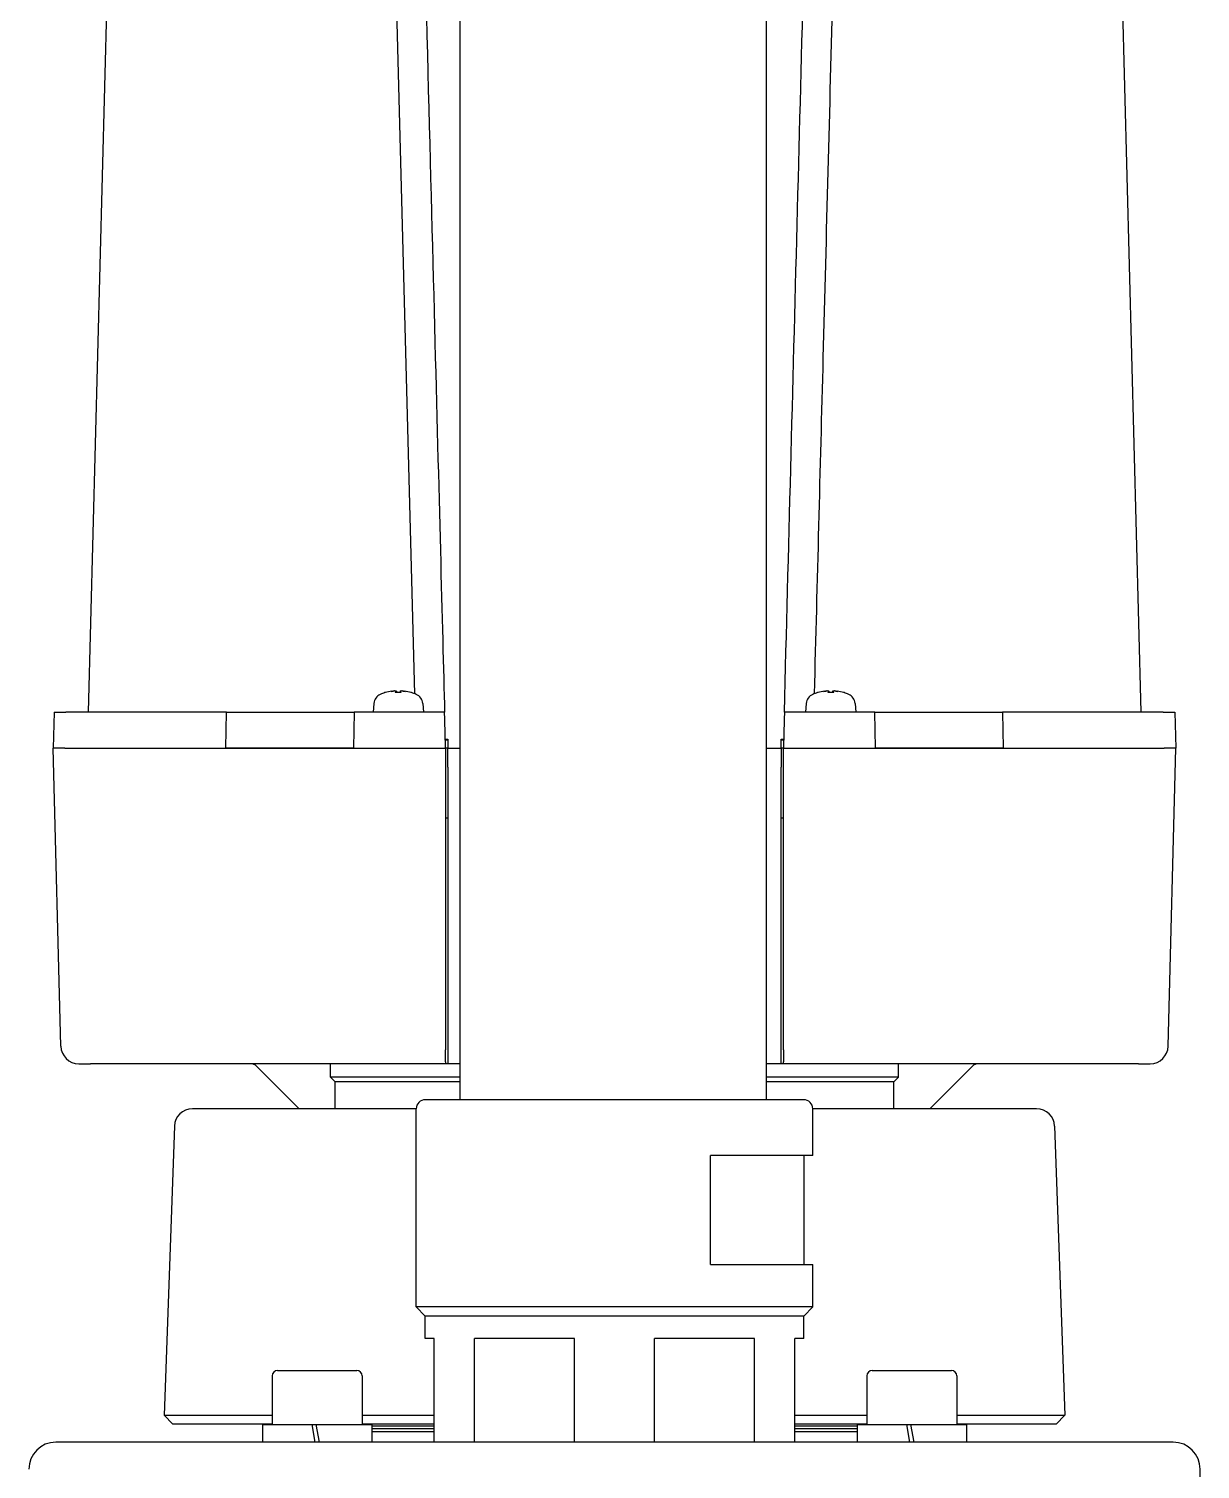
# Model space of a CAD drawing. Header units: millimetres. Extents: x 14 to 2348, y 26 to 1654.
# Drawn here: x 1825.5 to 1955.5, y 647.9 to 807.7 of the extents above; entities that cross this region are included whole.
import ezdxf

# ---------------------------------------------------------------- set-up
doc = ezdxf.new("R2010")
doc.units = ezdxf.units.MM
doc.header["$LTSCALE"] = 4
doc.layers.add('可見邊線(ISO)', color=7, linetype='Continuous', lineweight=30)

msp = doc.modelspace()

# ---------------------------------------------------------------- linework, layer by layer
at = {"layer": '可見邊線(ISO)'}
for p, q in [((1873.29964, 1015.87597), (1873.29964, 688.87597)), ((1907.29964, 1015.87597), (1907.29964, 688.87597)), ((1868.31864, 733.92448), (1862.99845, 937.09409)), ((1834.33208, 818.41097), (1832.06608, 731.87598)), ((1946.62202, 818.41097), (1948.88802, 731.87598)), ((1865.06518, 734.06109), (1865.0478, 734.06109)), ((1866.80379, 734.06109), (1866.15031, 734.06109)), ((1866.27441, 734.22833), (1866.28904, 734.06109)), ((1866.67969, 734.22833), (1866.66505, 734.06109)), ((1867.90629, 734.06109), (1867.88891, 734.06109)), ((1913.06518, 734.06109), (1913.0478, 734.06109)), ((1914.80379, 734.06109), (1914.15031, 734.06109)), ((1914.27441, 734.22833), (1914.28904, 734.06109)), ((1914.67969, 734.22833), (1914.66505, 734.06109)), ((1915.90629, 734.06109), (1915.88891, 734.06109)), ((1863.7635, 732.86415), (1863.67705, 731.87598)), ((1869.19059, 732.86415), (1869.27705, 731.87598)), ((1911.7635, 732.86415), (1911.67705, 731.87598)), ((1917.19059, 732.86415), (1917.27705, 731.87598)), ((1828.27505, 731.87598), (1828.1703, 727.87599)), ((1828.27505, 731.87598), (1829.59119, 731.87598)), ((1837.13535, 731.87598), (1829.59119, 731.87598)), ((1847.33735, 727.87599), (1847.42345, 731.87598)), ((1847.42345, 731.87598), (1861.59639, 731.87598)), ((1861.59639, 731.87598), (1861.50326, 727.87599)), ((1919.35771, 731.87598), (1933.53064, 731.87598)), ((1919.45084, 727.87599), (1919.35771, 731.87598)), ((1933.53064, 731.87598), (1933.61675, 727.87599)), ((1951.36291, 731.87598), (1943.81875, 731.87598)), ((1951.36291, 731.87598), (1952.67905, 731.87598)), ((1952.67905, 731.87598), (1952.78379, 727.87599)), ((1829.48712, 727.87597), (1828.17008, 727.87597)), ((1829.03558, 694.82362), (1828.17008, 727.87597)), ((1829.48734, 727.87599), (1828.1703, 727.87599)), ((1829.48712, 727.87597), (1837.03128, 727.87597)), ((1829.48734, 727.87599), (1837.0315, 727.87599)), ((1830.17099, 727.87599), (1830.17099, 727.87597)), ((1845.41652, 727.87597), (1862.04555, 727.87597)), ((1861.50326, 727.87599), (1847.33735, 727.87599)), ((1863.72586, 727.87599), (1863.72586, 727.87597)), ((1871.70084, 728.87597), (1871.97705, 728.87597)), ((1871.97705, 728.78176), (1871.7033, 728.78176)), ((1871.7265, 727.87597), (1871.7265, 727.87599)), ((1871.72705, 727.87597), (1871.72705, 727.81049)), ((1871.97705, 728.87597), (1871.97705, 727.97126)), ((1871.97705, 727.97126), (1871.97705, 727.87597)), ((1871.97705, 725.77597), (1871.97705, 727.87597)), ((1871.97705, 727.87597), (1873.29964, 727.87597)), ((1907.29964, 727.87597), (1908.97705, 727.87597)), ((1908.97705, 728.87597), (1909.25326, 728.87597)), ((1908.97705, 727.97126), (1908.97705, 728.87597)), ((1909.25079, 728.78176), (1908.97705, 728.78176)), ((1908.97705, 727.87597), (1908.97705, 727.97126)), ((1908.97705, 727.87597), (1908.97705, 725.77597)), ((1909.22705, 727.49906), (1909.22705, 727.87597)), ((1909.22707, 727.87599), (1909.22707, 727.87597)), ((1917.22823, 727.87599), (1917.22823, 727.87597)), ((1918.90853, 727.87597), (1935.53764, 727.87597)), ((1933.61675, 727.87599), (1919.45084, 727.87599)), ((1943.92259, 727.87599), (1951.46676, 727.87599)), ((1943.92282, 727.87597), (1951.46698, 727.87597)), ((1950.78311, 727.87599), (1950.78311, 727.87597)), ((1952.78379, 727.87599), (1951.46676, 727.87599)), ((1952.78402, 727.87597), (1951.46698, 727.87597)), ((1951.91851, 694.82362), (1952.78402, 727.87597)), ((1871.97705, 725.77597), (1871.97705, 692.87597)), ((1908.97705, 692.87597), (1908.97705, 725.77597)), ((1871.72705, 720.17597), (1871.97705, 720.17597)), ((1908.97705, 720.17597), (1909.22705, 720.17597)), ((1831.0349, 692.87597), (1832.32742, 692.87597)), ((1839.87158, 692.87597), (1832.32742, 692.87597)), ((1864.45035, 692.87597), (1847.81925, 692.87597)), ((1855.47705, 687.87597), (1850.76994, 692.58308)), ((1858.97705, 691.37597), (1858.97705, 692.87597)), ((1871.97705, 692.87597), (1871.72705, 692.87597)), ((1873.29964, 692.87597), (1871.97705, 692.87597)), ((1908.97705, 692.87597), (1907.29964, 692.87597)), ((1909.22705, 692.87597), (1908.97705, 692.87597)), ((1933.13491, 692.87597), (1916.50749, 692.87597)), ((1921.97705, 691.37597), (1921.97705, 692.87597)), ((1925.47705, 687.87597), (1930.18415, 692.58308)), ((1948.62668, 692.87597), (1941.08251, 692.87597)), ((1948.62668, 692.87597), (1949.9192, 692.87597)), ((1873.29964, 691.37597), (1858.97705, 691.37597)), ((1859.47705, 690.87597), (1858.97705, 691.37597)), ((1873.29964, 690.87597), (1859.47705, 690.87597)), ((1859.47705, 687.87597), (1859.47705, 690.87597)), ((1921.97705, 691.37597), (1907.29964, 691.37597)), ((1921.47705, 690.87597), (1907.29964, 690.87597)), ((1921.47705, 690.87597), (1921.97705, 691.37597)), ((1921.47705, 687.87597), (1921.47705, 690.87597)), ((1868.47705, 687.87597), (1843.63065, 687.87597)), ((1868.47705, 665.87597), (1868.47705, 687.87597)), ((1911.47705, 688.87597), (1869.47705, 688.87597)), ((1912.47705, 682.67597), (1912.47705, 687.87597)), ((1937.32344, 687.87597), (1912.47705, 687.87597)), ((1841.63187, 685.94577), (1840.51195, 653.87536)), ((1939.32223, 685.94577), (1940.44215, 653.87536)), ((1901.12775, 670.57597), (1901.12775, 682.67597)), ((1912.47705, 682.67597), (1901.12775, 682.67597)), ((1911.47705, 682.67597), (1911.47705, 670.57597)), ((1901.12775, 670.57597), (1912.47705, 670.57597)), ((1912.47705, 665.87597), (1912.47705, 670.57597)), ((1912.47705, 665.87597), (1868.47705, 665.87597)), ((1869.47705, 664.87597), (1868.47705, 665.87597)), ((1911.47705, 664.87597), (1912.47705, 665.87597)), ((1911.47705, 664.87597), (1869.47705, 664.87597)), ((1869.47705, 662.37597), (1869.47705, 664.87597)), ((1911.47705, 662.37597), (1911.47705, 664.87597)), ((1870.47705, 662.37597), (1869.47705, 662.37597)), ((1870.47705, 650.87597), (1870.47705, 662.37597)), ((1886.02232, 662.37597), (1874.93178, 662.37597)), ((1874.93178, 650.87597), (1874.93178, 662.37597)), ((1886.02232, 650.87597), (1886.02232, 662.37597)), ((1906.02232, 662.37597), (1894.93178, 662.37597)), ((1894.93178, 650.87597), (1894.93178, 662.37597)), ((1906.02232, 650.87597), (1906.02232, 662.37597)), ((1911.47705, 662.37597), (1910.47705, 662.37597)), ((1910.47705, 650.87597), (1910.47705, 662.37597)), ((1853.07705, 658.83597), (1861.87705, 658.83597)), ((1919.07705, 658.83597), (1927.87705, 658.83597)), ((1852.47705, 658.23597), (1852.47705, 652.83597)), ((1862.47705, 658.23597), (1862.47705, 652.83597)), ((1918.47705, 658.23597), (1918.47705, 652.83597)), ((1928.47705, 658.23597), (1928.47705, 652.83597)), ((1840.51195, 653.87536), (1852.47705, 653.87536)), ((1841.47705, 652.87597), (1840.51195, 653.87536)), ((1862.47705, 653.87536), (1870.47705, 653.87536)), ((1910.47705, 653.87536), (1918.47705, 653.87536)), ((1928.47705, 653.87536), (1940.44215, 653.87536)), ((1939.47705, 652.87597), (1940.44215, 653.87536)), ((1852.47705, 652.87597), (1841.47705, 652.87597)), ((1851.41705, 652.83597), (1856.88645, 652.83597)), ((1851.41705, 652.83597), (1851.41705, 650.87597)), ((1856.88645, 652.83597), (1857.23205, 650.87597)), ((1856.88645, 652.83597), (1857.37645, 652.83597)), ((1857.72205, 650.87597), (1857.37645, 652.83597)), ((1857.37645, 652.83597), (1863.53705, 652.83597)), ((1870.47705, 652.87597), (1862.47705, 652.87597)), ((1863.53705, 652.83597), (1863.53705, 650.87597)), ((1863.53705, 652.67597), (1870.47705, 652.67597)), ((1863.53705, 652.37597), (1870.47705, 652.37597)), ((1918.47705, 652.87597), (1910.47705, 652.87597)), ((1910.47705, 652.67597), (1917.41705, 652.67597)), ((1910.47705, 652.37597), (1917.41705, 652.37597)), ((1917.41705, 652.83597), (1922.88645, 652.83597)), ((1917.41705, 652.83597), (1917.41705, 650.87597)), ((1922.88645, 652.83597), (1923.23205, 650.87597)), ((1922.88645, 652.83597), (1923.37645, 652.83597)), ((1923.72205, 650.87597), (1923.37645, 652.83597)), ((1923.37645, 652.83597), (1929.53705, 652.83597)), ((1939.47705, 652.87597), (1928.47705, 652.87597)), ((1929.53705, 652.83597), (1929.53705, 650.87597)), ((1952.47705, 650.87597), (1828.47705, 650.87597)), ((1863.53705, 652.07597), (1870.47705, 652.07597)), ((1910.47705, 652.07597), (1917.41705, 652.07597)), ((1955.47705, 592.23393), (1955.47705, 647.87597))]:
    msp.add_line(p, q, dxfattribs=at)
for centre, radius, start, end in [((1864.95894, 732.75956), 1.2, 113.5471372, 175), ((1866.47705, 729.27598), 5, 107.1011383, 113.5471372), ((1865.0478, 733.92149), 0.1396, 90, 107.1011383), ((1867.90629, 733.92149), 0.1396, 72.8988617, 90), ((1866.47705, 729.27598), 5, 66.4528628, 72.8988617), ((1867.99516, 732.75956), 1.2, 5, 66.4528628), ((1912.95894, 732.75956), 1.2, 113.5471372, 175), ((1914.47705, 729.27598), 5, 107.1011383, 113.5471372), ((1913.0478, 733.92149), 0.1396, 90, 107.1011383), ((1915.90629, 733.92149), 0.1396, 72.8988617, 90), ((1914.47705, 729.27598), 5, 66.4528628, 72.8988617), ((1915.99516, 732.75956), 1.2, 5, 66.4528628), ((1831.0349, 694.87597), 2, 181.5, 270), ((1949.9192, 694.87597), 2, 270, 358.5), ((1850.06283, 691.87597), 1, 45, 90), ((1930.89126, 691.87597), 1, 90, 135), ((1843.63065, 685.87597), 2, 90, 178), ((1869.47705, 687.87597), 1, 90, 180), ((1911.47705, 687.87597), 1, 0, 90), ((1937.32344, 685.87597), 2, 2, 90), ((1853.07705, 658.23597), 0.6, 90, 180), ((1861.87705, 658.23597), 0.6, 0, 90), ((1919.07705, 658.23597), 0.6, 90, 180), ((1927.87705, 658.23597), 0.6, 0, 90), ((1828.47705, 647.87597), 3, 90, 180), ((1952.47705, 647.87597), 3, 0, 90)]:
    msp.add_arc(centre, radius, start, end, dxfattribs=at)
for centre, major_axis, ratio, start_param, end_param in [((1866.40819, 729.30754), (2.07777, 4.5334), 0.97787644, 0.566475739, 0.720411477), ((1866.0142, 729.40378), (1.31632, 4.76714), 0.757863068, 0.324226198, 0.446309472), ((1867.03483, 729.40378), (-1.10454, 4.82061), 0.628879861, 6.25801552, 6.380098794), ((1865.88324, 734.48656), (0.13091, -0.95571), 0.095977297, 1.278733767, 1.297120786), ((1866.83117, 729.30754), (-0.44271, 4.96718), 0.190161891, 0.128185851, 0.282121588), ((1866.12293, 729.30754), (0.44271, 4.96718), 0.190161891, 6.001063719, 6.154999457), ((1866.9399, 729.40378), (-1.31632, 4.76714), 0.757863068, 5.836875836, 5.958959109), ((1867.07086, 734.48656), (0.13091, 0.95571), 0.095977297, 1.84447186, 1.862858886), ((1865.91927, 729.40378), (1.10454, 4.82061), 0.628879861, 6.186271821, 6.308355095), ((1866.54591, 729.30754), (2.07777, -4.5334), 0.97787644, 2.421181177, 2.575116914), ((1914.40819, 729.30754), (2.07777, 4.5334), 0.97787644, 0.566475739, 0.720411477), ((1914.0142, 729.40378), (1.31632, 4.76714), 0.757863068, 0.324226198, 0.446309472), ((1915.03483, 729.40378), (-1.10454, 4.82061), 0.628879861, 6.25801552, 6.380098794), ((1913.88324, 734.48656), (0.13091, -0.95571), 0.095977297, 1.278733767, 1.297120786), ((1914.83117, 729.30754), (-0.44271, 4.96718), 0.190161891, 0.128185851, 0.282121588), ((1914.12293, 729.30754), (0.44271, 4.96718), 0.190161891, 6.001063719, 6.154999457), ((1914.9399, 729.40378), (-1.31632, 4.76714), 0.757863068, 5.836875836, 5.958959109), ((1915.07086, 734.48656), (0.13091, 0.95571), 0.095977297, 1.84447186, 1.862858886), ((1913.91927, 729.40378), (1.10454, 4.82061), 0.628879861, 6.186271821, 6.308355095), ((1914.54591, 729.30754), (2.07777, -4.5334), 0.97787644, 2.421181177, 2.575116914)]:
    msp.add_ellipse(centre, major_axis=major_axis, ratio=ratio, start_param=start_param, end_param=end_param, dxfattribs=at)
for points, knots in [([(1866.24845, 937.09409), (1867.09743, 904.6731), (1867.96237, 871.64206), (1870.06114, 791.4933), (1871.13051, 750.65599), (1871.62228, 731.87598)], [-8.041492393, -8.041492393, -8.041492393, -8.041492393, -4.933333152, -4.933333152, -0.35837574, -0.35837574, -0.35837574, -0.35837574]), ([(1909.33182, 731.87598), (1910.27195, 767.77836), (1911.22561, 804.19694), (1913.00706, 872.22795), (1913.86419, 904.96042), (1914.70564, 937.09409)], [0.200190125, 0.200190125, 0.200190125, 0.200190125, 10.978194728, 10.978194728, 20.624816592, 20.624816592, 20.624816592, 20.624816592]), ([(1917.95564, 937.09409), (1917.11419, 904.96042), (1916.25706, 872.22796), (1915.17544, 830.92233), (1914.93505, 821.74206), (1914.33397, 798.78727), (1913.97293, 785.00071), (1913.28689, 758.80137), (1912.96092, 746.35316), (1912.63546, 733.92448)], [-20.724285013, -20.724285013, -20.724285013, -20.724285013, -11.042037399, -11.042037399, -8.277497468, -8.277497468, -4.136978733, -4.136978733, -0.405263663, -0.405263663, -0.405263663, -0.405263663]), ([(1865.78232, 734.2232), (1865.80584, 734.22668), (1865.83184, 734.23014), (1865.88171, 734.23594), (1865.90559, 734.23828), (1865.94507, 734.24138), (1865.96337, 734.24236), (1865.99123, 734.24271), (1866.00078, 734.24207), (1866.00599, 734.24068), (1866.00649, 734.24052), (1866.00694, 734.24035)], [0, 0, 0, 0, 0.0072458737, 0.0072458737, 0.01449174741, 0.01449174741, 0.02163287036, 0.02163287036, 0.02877399331, 0.02877399331, 0.02964108792, 0.02964108792, 0.02964108792, 0.02964108792]), ([(1866.11097, 734.24035), (1866.1262, 734.24125), (1866.14153, 734.24191), (1866.17941, 734.24282), (1866.20073, 734.24258), (1866.23458, 734.2408), (1866.24932, 734.23913), (1866.26907, 734.2345), (1866.27408, 734.23152), (1866.27457, 734.22679), (1866.27359, 734.22504), (1866.27134, 734.2232)], [0.01721411527, 0.01721411527, 0.01721411527, 0.01721411527, 0.0216673994, 0.0216673994, 0.02880821224, 0.02880821224, 0.03599020023, 0.03599020023, 0.04317218822, 0.04317218822, 0.04682396802, 0.04682396802, 0.04682396802, 0.04682396802]), ([(1866.68276, 734.2232), (1866.6785, 734.22668), (1866.67859, 734.23014), (1866.68921, 734.23594), (1866.69975, 734.23828), (1866.72681, 734.24138), (1866.74502, 734.24236), (1866.78722, 734.24271), (1866.81122, 734.24207), (1866.83737, 734.24068), (1866.84023, 734.24052), (1866.84313, 734.24035)], [0, 0, 0, 0, 0.0072458737, 0.0072458737, 0.01449174741, 0.01449174741, 0.02163287036, 0.02163287036, 0.02877399331, 0.02877399331, 0.02964108792, 0.02964108792, 0.02964108792, 0.02964108792]), ([(1866.94716, 734.24035), (1866.94948, 734.24125), (1866.95373, 734.24191), (1866.96954, 734.24282), (1866.98412, 734.24258), (1867.01775, 734.2408), (1867.03907, 734.23913), (1867.08573, 734.2345), (1867.11107, 734.23152), (1867.14687, 734.22679), (1867.15935, 734.22504), (1867.17178, 734.2232)], [0.01721411527, 0.01721411527, 0.01721411527, 0.01721411527, 0.0216673994, 0.0216673994, 0.02880821224, 0.02880821224, 0.03599020023, 0.03599020023, 0.04317218822, 0.04317218822, 0.04682396802, 0.04682396802, 0.04682396802, 0.04682396802]), ([(1913.78232, 734.2232), (1913.80584, 734.22668), (1913.83184, 734.23014), (1913.88171, 734.23594), (1913.90559, 734.23828), (1913.94507, 734.24138), (1913.96337, 734.24236), (1913.99123, 734.24271), (1914.00078, 734.24207), (1914.00599, 734.24068), (1914.00649, 734.24052), (1914.00694, 734.24035)], [0, 0, 0, 0, 0.0072458737, 0.0072458737, 0.01449174741, 0.01449174741, 0.02163287036, 0.02163287036, 0.02877399331, 0.02877399331, 0.02964108792, 0.02964108792, 0.02964108792, 0.02964108792]), ([(1914.11097, 734.24035), (1914.1262, 734.24125), (1914.14153, 734.24191), (1914.17941, 734.24282), (1914.20073, 734.24258), (1914.23458, 734.2408), (1914.24932, 734.23913), (1914.26907, 734.2345), (1914.27408, 734.23152), (1914.27457, 734.22679), (1914.27359, 734.22504), (1914.27134, 734.2232)], [0.01721411527, 0.01721411527, 0.01721411527, 0.01721411527, 0.0216673994, 0.0216673994, 0.02880821224, 0.02880821224, 0.03599020023, 0.03599020023, 0.04317218822, 0.04317218822, 0.04682396802, 0.04682396802, 0.04682396802, 0.04682396802]), ([(1914.68276, 734.2232), (1914.6785, 734.22668), (1914.67859, 734.23014), (1914.68921, 734.23594), (1914.69975, 734.23828), (1914.72681, 734.24138), (1914.74502, 734.24236), (1914.78722, 734.24271), (1914.81122, 734.24207), (1914.83737, 734.24068), (1914.84023, 734.24052), (1914.84313, 734.24035)], [0, 0, 0, 0, 0.0072458737, 0.0072458737, 0.01449174741, 0.01449174741, 0.02163287036, 0.02163287036, 0.02877399331, 0.02877399331, 0.02964108792, 0.02964108792, 0.02964108792, 0.02964108792]), ([(1914.94716, 734.24035), (1914.94948, 734.24125), (1914.95373, 734.24191), (1914.96954, 734.24282), (1914.98412, 734.24258), (1915.01775, 734.2408), (1915.03907, 734.23913), (1915.08573, 734.2345), (1915.11107, 734.23152), (1915.14687, 734.22679), (1915.15935, 734.22504), (1915.17178, 734.2232)], [0.01721411527, 0.01721411527, 0.01721411527, 0.01721411527, 0.0216673994, 0.0216673994, 0.02880821224, 0.02880821224, 0.03599020023, 0.03599020023, 0.04317218822, 0.04317218822, 0.04682396802, 0.04682396802, 0.04682396802, 0.04682396802]), ([(1847.42345, 731.87598), (1846.457, 731.87598), (1843.29539, 731.87598), (1838.93497, 731.87598), (1837.73833, 731.87598), (1837.13535, 731.87598)], [0.000001, 0.000001, 0.000001, 0.000001, 0.4866546595, 0.4866546595, 0.8077664936, 0.8077664936, 0.8077664936, 0.8077664936]), ([(1871.62228, 731.87598), (1871.18261, 731.87598), (1870.68866, 731.87598), (1869.62521, 731.87598), (1869.06042, 731.87598), (1867.6672, 731.87598), (1866.83696, 731.87598), (1865.23421, 731.87598), (1864.4776, 731.87598), (1863.38724, 731.87598), (1862.92626, 731.87598), (1861.94711, 731.87598), (1861.68134, 731.87598), (1861.59639, 731.87598)], [0.000001, 0.000001, 0.000001, 0.000001, 0.177873042, 0.177873042, 0.355022306, 0.355022306, 0.602286961, 0.602286961, 0.847154643, 0.847154643, 0.999990732, 0.999990732, 1.196960655, 1.196960655, 1.196960655, 1.196960655]), ([(1871.72702, 727.87599), (1871.70956, 728.54266), (1871.69211, 729.20932), (1871.67465, 729.87599), (1871.65719, 730.54265), (1871.63974, 731.20931), (1871.62228, 731.87598)], [0, 0, 0, 0, 0.499999999, 0.499999999, 0.499999999, 1, 1, 1, 1]), ([(1909.33182, 731.87598), (1909.31436, 731.20931), (1909.2969, 730.54265), (1909.27945, 729.87599), (1909.26199, 729.20932), (1909.24453, 728.54266), (1909.22707, 727.87599)], [0, 0, 0, 0, 0.499999999, 0.499999999, 0.499999999, 1, 1, 1, 1]), ([(1919.35771, 731.87598), (1919.27283, 731.87598), (1919.00731, 731.87598), (1918.02952, 731.87598), (1917.56921, 731.87598), (1916.47941, 731.87598), (1915.72294, 731.87598), (1914.12031, 731.87598), (1913.29005, 731.87598), (1911.89616, 731.87598), (1911.3308, 731.87598), (1910.2663, 731.87598), (1909.77187, 731.87598), (1909.33182, 731.87598)], [0.000001, 0.000001, 0.000001, 0.000001, 0.0659441412, 0.0659441412, 0.1170985322, 0.1170985322, 0.1990980657, 0.1990980657, 0.2818994919, 0.2818994919, 0.3412706241, 0.3412706241, 0.4008833493, 0.4008833493, 0.4008833493, 0.4008833493]), ([(1943.81875, 731.87598), (1943.21576, 731.87598), (1942.01913, 731.87598), (1937.65871, 731.87598), (1934.4971, 731.87598), (1933.53064, 731.87598)], [0.000000978, 0.000000978, 0.000000978, 0.000000978, 1.385077686, 1.385077686, 3.484202331, 3.484202331, 3.484202331, 3.484202331]), ([(1837.03128, 727.87597), (1837.27967, 727.87597), (1837.62846, 727.87597), (1838.07761, 727.87597), (1838.10755, 727.87597), (1838.13836, 727.87597), (1838.16878, 727.87597), (1838.53372, 727.87597), (1838.95902, 727.87597), (1839.44473, 727.87597), (1839.60663, 727.87597), (1839.77485, 727.87597), (1839.95058, 727.87597), (1840.60955, 727.87597), (1841.35835, 727.87597), (1842.19706, 727.87597), (1842.25297, 727.87597), (1842.30853, 727.87597), (1842.366, 727.87597), (1843.28538, 727.87597), (1844.30217, 727.87597), (1845.41652, 727.87597)], [0, 0, 0, 0, 0.234375, 0.234375, 0.234375, 0.25, 0.25, 0.25, 0.4375, 0.4375, 0.4375, 0.5, 0.5, 0.5, 0.734375, 0.734375, 0.734375, 0.75, 0.75, 0.75, 1, 1, 1, 1]), ([(1837.0315, 727.87599), (1837.63558, 727.87599), (1838.83415, 727.87599), (1843.20261, 727.87599), (1846.37084, 727.87599), (1847.33735, 727.87599)], [-0.8077167762, -0.8077167762, -0.8077167762, -0.8077167762, -0.4866787987, -0.4866787987, -0.000001, -0.000001, -0.000001, -0.000001]), ([(1861.50326, 727.87599), (1861.58669, 727.87599), (1861.85935, 727.87599), (1862.86462, 727.87599), (1863.33622, 727.87599), (1864.44744, 727.87599), (1865.21754, 727.87599), (1866.84764, 727.87599), (1867.69132, 727.87599), (1869.1112, 727.87599), (1869.68899, 727.87599), (1870.77558, 727.87599), (1871.27957, 727.87599), (1871.72702, 727.87599)], [-1.220725948, -1.220725948, -1.220725948, -1.220725948, -1.019404598, -1.019404598, -0.863864012, -0.863864012, -0.614999213, -0.614999213, -0.363665076, -0.363665076, -0.182219203, -0.182219203, -0.000001, -0.000001, -0.000001, -0.000001]), ([(1862.04555, 727.87597), (1862.57411, 727.87597), (1863.17503, 727.87597), (1864.36848, 727.87597), (1865.10122, 727.87597), (1866.39918, 727.87597), (1867.18615, 727.87597), (1868.95678, 727.87597), (1869.70599, 727.87597), (1870.30295, 727.87597)], [-0.7441308053, -0.7441308053, -0.7441308053, -0.7441308053, -0.6077643992, -0.6077643992, -0.4031331406, -0.4031331406, -0.2009965381, -0.2009965381, -0.000001, -0.000001, -0.000001, -0.000001]), ([(1870.30295, 727.87597), (1870.56547, 727.87597), (1870.81907, 727.87597), (1871.4118, 727.87597), (1871.64878, 727.87597), (1871.72705, 727.87597)], [-0.05384672979, -0.05384672979, -0.05384672979, -0.05384672979, -0.03189047909, -0.03189047909, -0.00000099945, -0.00000099945, -0.00000099945, -0.00000099945]), ([(1871.72705, 727.81049), (1871.72705, 722.27546), (1871.72705, 716.65218), (1871.72705, 705.59588), (1871.72705, 699.94442), (1871.72705, 694.4194)], [0.000001, 0.000001, 0.000001, 0.000001, 1.661558971, 1.661558971, 3.317069383, 3.317069383, 3.317069383, 3.317069383]), ([(1909.22705, 727.87597), (1909.28889, 727.87597), (1909.47433, 727.87597), (1910.02888, 727.87597), (1910.33177, 727.87597), (1910.65117, 727.87597)], [-0.2085293877, -0.2085293877, -0.2085293877, -0.2085293877, -0.1075187376, -0.1075187376, -0.000001, -0.000001, -0.000001, -0.000001]), ([(1909.22705, 694.41936), (1909.22705, 699.89351), (1909.22705, 705.49081), (1909.22705, 716.44519), (1909.22705, 722.01524), (1909.22705, 727.49906)], [0.000002148, 0.000002148, 0.000002148, 0.000002148, 1.643696036, 1.643696036, 3.293247285, 3.293247285, 3.293247285, 3.293247285]), ([(1909.22707, 727.87599), (1909.67359, 727.87599), (1910.17641, 727.87599), (1911.2604, 727.87599), (1911.83678, 727.87599), (1913.25499, 727.87599), (1914.09862, 727.87599), (1915.72899, 727.87599), (1916.49943, 727.87599), (1917.612, 727.87599), (1918.08527, 727.87599), (1919.09392, 727.87599), (1919.36724, 727.87599), (1919.45084, 727.87599)], [-0.393430447, -0.393430447, -0.393430447, -0.393430447, -0.3347972785, -0.3347972785, -0.2764141073, -0.2764141073, -0.1953823227, -0.1953823227, -0.1151484045, -0.1151484045, -0.0649418476, -0.0649418476, -0.000001, -0.000001, -0.000001, -0.000001]), ([(1910.65117, 727.87597), (1911.1267, 727.87597), (1911.87924, 727.87597), (1913.66012, 727.87597), (1914.44395, 727.87597), (1915.953, 727.87597), (1916.66671, 727.87597), (1917.9386, 727.87597), (1918.48016, 727.87597), (1918.90853, 727.87597)], [-1.005882404, -1.005882404, -1.005882404, -1.005882404, -0.704667293, -0.704667293, -0.469746597, -0.469746597, -0.235105309, -0.235105309, -0.000002124, -0.000002124, -0.000002124, -0.000002124]), ([(1933.61675, 727.87599), (1934.58323, 727.87599), (1937.75135, 727.87599), (1942.11987, 727.87599), (1943.31849, 727.87599), (1943.92259, 727.87599)], [-3.490943833, -3.490943833, -3.490943833, -3.490943833, -1.387579841, -1.387579841, -0.000000999, -0.000000999, -0.000000999, -0.000000999]), ([(1935.53764, 727.87597), (1936.57519, 727.87597), (1937.5282, 727.87597), (1938.39676, 727.87597), (1938.45466, 727.87597), (1938.51278, 727.87597), (1938.56935, 727.87597), (1939.36124, 727.87597), (1940.07549, 727.87597), (1940.71218, 727.87597), (1940.80313, 727.87597), (1940.89197, 727.87597), (1940.98029, 727.87597), (1941.64268, 727.87597), (1942.2099, 727.87597), (1942.68206, 727.87597), (1942.71353, 727.87597), (1942.74408, 727.87597), (1942.77522, 727.87597), (1943.27351, 727.87597), (1943.65606, 727.87597), (1943.92282, 727.87597)], [0, 0, 0, 0, 0.234375, 0.234375, 0.234375, 0.25, 0.25, 0.25, 0.46875, 0.46875, 0.46875, 0.5, 0.5, 0.5, 0.734375, 0.734375, 0.734375, 0.75, 0.75, 0.75, 1, 1, 1, 1]), ([(1871.72705, 693.0663), (1871.72705, 693.12732), (1871.72705, 693.20495), (1871.72705, 693.37336), (1871.72705, 693.45575), (1871.72705, 693.68257), (1871.72705, 693.82618), (1871.72705, 694.09179), (1871.72705, 694.21217), (1871.72705, 694.35761), (1871.72705, 694.38846), (1871.72705, 694.4194)], [0.0000003094, 0.0000003094, 0.0000003094, 0.0000003094, 0.0587390342, 0.0587390342, 0.1020857882, 0.1020857882, 0.1636370128, 0.1636370128, 0.2150266369, 0.2150266369, 0.228707965, 0.228707965, 0.228707965, 0.228707965]), ([(1909.22705, 694.41934), (1909.22705, 694.38788), (1909.22705, 694.35653), (1909.22705, 694.2104), (1909.22705, 694.08996), (1909.22705, 693.83102), (1909.22705, 693.68837), (1909.22705, 693.46046), (1909.22705, 693.37882), (1909.22705, 693.20865), (1909.22705, 693.12876), (1909.22705, 693.06656)], [0, 0, 0, 0, 0.0094437749, 0.0094437749, 0.0444035334, 0.0444035334, 0.0844459136, 0.0844459136, 0.1116955492, 0.1116955492, 0.1500561576, 0.1500561576, 0.1500561576, 0.1500561576]), ([(1847.81925, 692.87597), (1846.76408, 692.87597), (1845.81027, 692.87597), (1844.95254, 692.87597), (1844.52095, 692.87597), (1844.11424, 692.87597), (1843.73141, 692.87597), (1843.35132, 692.87597), (1842.99441, 692.87597), (1842.66214, 692.87597), (1842.65911, 692.87597), (1842.65608, 692.87597), (1842.65305, 692.87597), (1842.31914, 692.87597), (1842.00964, 692.87597), (1841.72482, 692.87597), (1841.44488, 692.87597), (1841.18855, 692.87597), (1840.95708, 692.87597), (1840.9544, 692.87597), (1840.95173, 692.87597), (1840.94907, 692.87597), (1840.48383, 692.87597), (1840.12343, 692.87597), (1839.87158, 692.87597)], [0, 0, 0, 0, 0.00573070577, 0.00573070577, 0.00573070577, 0.0086142369, 0.0086142369, 0.0086142369, 0.01147708657, 0.01147708657, 0.01147708657, 0.0115031899, 0.0115031899, 0.0115031899, 0.01438407976, 0.01438407976, 0.01438407976, 0.01721562986, 0.01721562986, 0.01721562986, 0.01724833708, 0.01724833708, 0.01724833708, 0.02295417314, 0.02295417314, 0.02295417314, 0.02295417314]), ([(1871.72705, 692.87597), (1871.18709, 692.87597), (1870.57964, 692.87597), (1869.97219, 692.87597), (1869.8372, 692.87597), (1869.77045, 692.87597), (1869.56177, 692.87597), (1869.41429, 692.87597), (1869.10642, 692.87597), (1868.94564, 692.87597), (1868.60999, 692.87597), (1868.43546, 692.87597), (1868.08404, 692.87597), (1867.9057, 692.87597), (1867.54375, 692.87597), (1867.35902, 692.87597), (1866.99658, 692.87597), (1866.81749, 692.87597), (1866.46346, 692.87597), (1866.28708, 692.87597), (1865.94748, 692.87597), (1865.78424, 692.87597), (1865.47068, 692.87597), (1865.3195, 692.87597), (1864.89251, 692.87597), (1864.64951, 692.87597), (1864.45035, 692.87597)], [0, 0, 0, 0, 0.002200160836, 0.00247518094, 0.00247518094, 0.002750201045, 0.002750201045, 0.003300241254, 0.003300241254, 0.003850281463, 0.003850281463, 0.004400321672, 0.004400321672, 0.004950361881, 0.004950361881, 0.00550040209, 0.00550040209, 0.006050442299, 0.006050442299, 0.006600482508, 0.006600482508, 0.007150522717, 0.007150522717, 0.007700562926, 0.007700562926, 0.008800643344, 0.008800643344, 0.008800643344, 0.008800643344]), ([(1871.72705, 693.0663), (1871.72705, 693.03452), (1871.72705, 693.00689), (1871.72705, 692.95966), (1871.72705, 692.93988), (1871.72705, 692.89289), (1871.72705, 692.87703), (1871.72705, 692.87599), (1871.72705, 692.87597), (1871.72705, 692.87597)], [0.0000099379, 0.0000099379, 0.0000099379, 0.0000099379, 0.0305609573, 0.0305609573, 0.0615680705, 0.0615680705, 0.1226613525, 0.1226613525, 0.1247348363, 0.1247348363, 0.1247348363, 0.1247348363]), ([(1909.22705, 692.87597), (1909.22705, 692.87597), (1909.22705, 692.87599), (1909.22705, 692.87688), (1909.22705, 692.89268), (1909.22705, 692.93991), (1909.22705, 692.95967), (1909.22705, 692.99526), (1909.22705, 693.00814), (1909.22705, 693.03592), (1909.22705, 693.05067), (1909.22705, 693.06656)], [-0.0017756323, -0.0017756323, -0.0017756323, -0.0017756323, 0, 0, 0.0609305451, 0.0609305451, 0.0915666369, 0.0915666369, 0.1069116686, 0.1069116686, 0.1222268663, 0.1222268663, 0.1222268663, 0.1222268663]), ([(1916.50749, 692.87597), (1916.30884, 692.87597), (1916.06636, 692.87597), (1915.63996, 692.87597), (1915.48865, 692.87597), (1915.17517, 692.87597), (1915.01196, 692.87597), (1914.67241, 692.87597), (1914.49594, 692.87597), (1914.14175, 692.87597), (1913.96256, 692.87597), (1913.59995, 692.87597), (1913.41509, 692.87597), (1913.05278, 692.87597), (1912.87428, 692.87597), (1912.52255, 692.87597), (1912.3479, 692.87597), (1912.01181, 692.87597), (1911.85065, 692.87597), (1911.54228, 692.87597), (1911.39458, 692.87597), (1911.18559, 692.87597), (1911.11876, 692.87597), (1910.98364, 692.87597), (1910.37559, 692.87597), (1909.76754, 692.87597), (1909.22705, 692.87597)], [0, 0, 0, 0, 0.00108601356, 0.00108601356, 0.00162902034, 0.00162902034, 0.002172027119, 0.002172027119, 0.002715033899, 0.002715033899, 0.003258040679, 0.003258040679, 0.003801047459, 0.003801047459, 0.004344054239, 0.004344054239, 0.004887061019, 0.004887061019, 0.005430067799, 0.005430067799, 0.005973074578, 0.005973074578, 0.006244577968, 0.006244577968, 0.006516081358, 0.008688107273, 0.008688107273, 0.008688107273, 0.008688107273]), ([(1941.08251, 692.87597), (1940.82954, 692.87597), (1940.46915, 692.87597), (1940.00786, 692.87597), (1939.77573, 692.87597), (1939.51835, 692.87597), (1939.23534, 692.87597), (1938.95431, 692.87597), (1938.64752, 692.87597), (1938.3164, 692.87597), (1938.31342, 692.87597), (1938.31045, 692.87597), (1938.30747, 692.87597), (1937.97387, 692.87597), (1937.61527, 692.87597), (1937.23084, 692.87597), (1936.85296, 692.87597), (1936.44968, 692.87597), (1936.02154, 692.87597), (1936.01664, 692.87597), (1936.01174, 692.87597), (1936.00683, 692.87597), (1935.14308, 692.87597), (1934.18546, 692.87597), (1933.13491, 692.87597)], [0, 0, 0, 0, 0.0057299801, 0.0057299801, 0.0057299801, 0.00861340289, 0.00861340289, 0.00861340289, 0.01147660425, 0.01147660425, 0.01147660425, 0.01150231138, 0.01150231138, 0.01150231138, 0.01438310929, 0.01438310929, 0.01438310929, 0.01721490637, 0.01721490637, 0.01721490637, 0.01724731733, 0.01724731733, 0.01724731733, 0.0229532085, 0.0229532085, 0.0229532085, 0.0229532085])]:
    msp.add_open_spline(points, degree=3, knots=knots, dxfattribs=at)
for points in [[(1866.14299, 734.05491), (1866.14517, 734.05899), (1866.14782, 734.06109), (1866.15031, 734.06109)], [(1866.80379, 734.06109), (1866.80627, 734.06109), (1866.80892, 734.05899), (1866.8111, 734.05491)], [(1914.14299, 734.05491), (1914.14517, 734.05899), (1914.14782, 734.06109), (1914.15031, 734.06109)], [(1914.80379, 734.06109), (1914.80627, 734.06109), (1914.80892, 734.05899), (1914.8111, 734.05491)], [(1871.72702, 727.87599), (1871.72702, 727.87599), (1871.72702, 727.87598), (1871.72702, 727.87597)], [(1871.97719, 727.87597), (1871.89196, 727.87597), (1871.80862, 727.87597), (1871.72713, 727.87597)], [(1909.22693, 727.87597), (1909.14536, 727.87597), (1909.06201, 727.87597), (1908.97686, 727.87597)]]:
    msp.add_open_spline(points, degree=3, dxfattribs=at)

doc.saveas('drawing.dxf')
